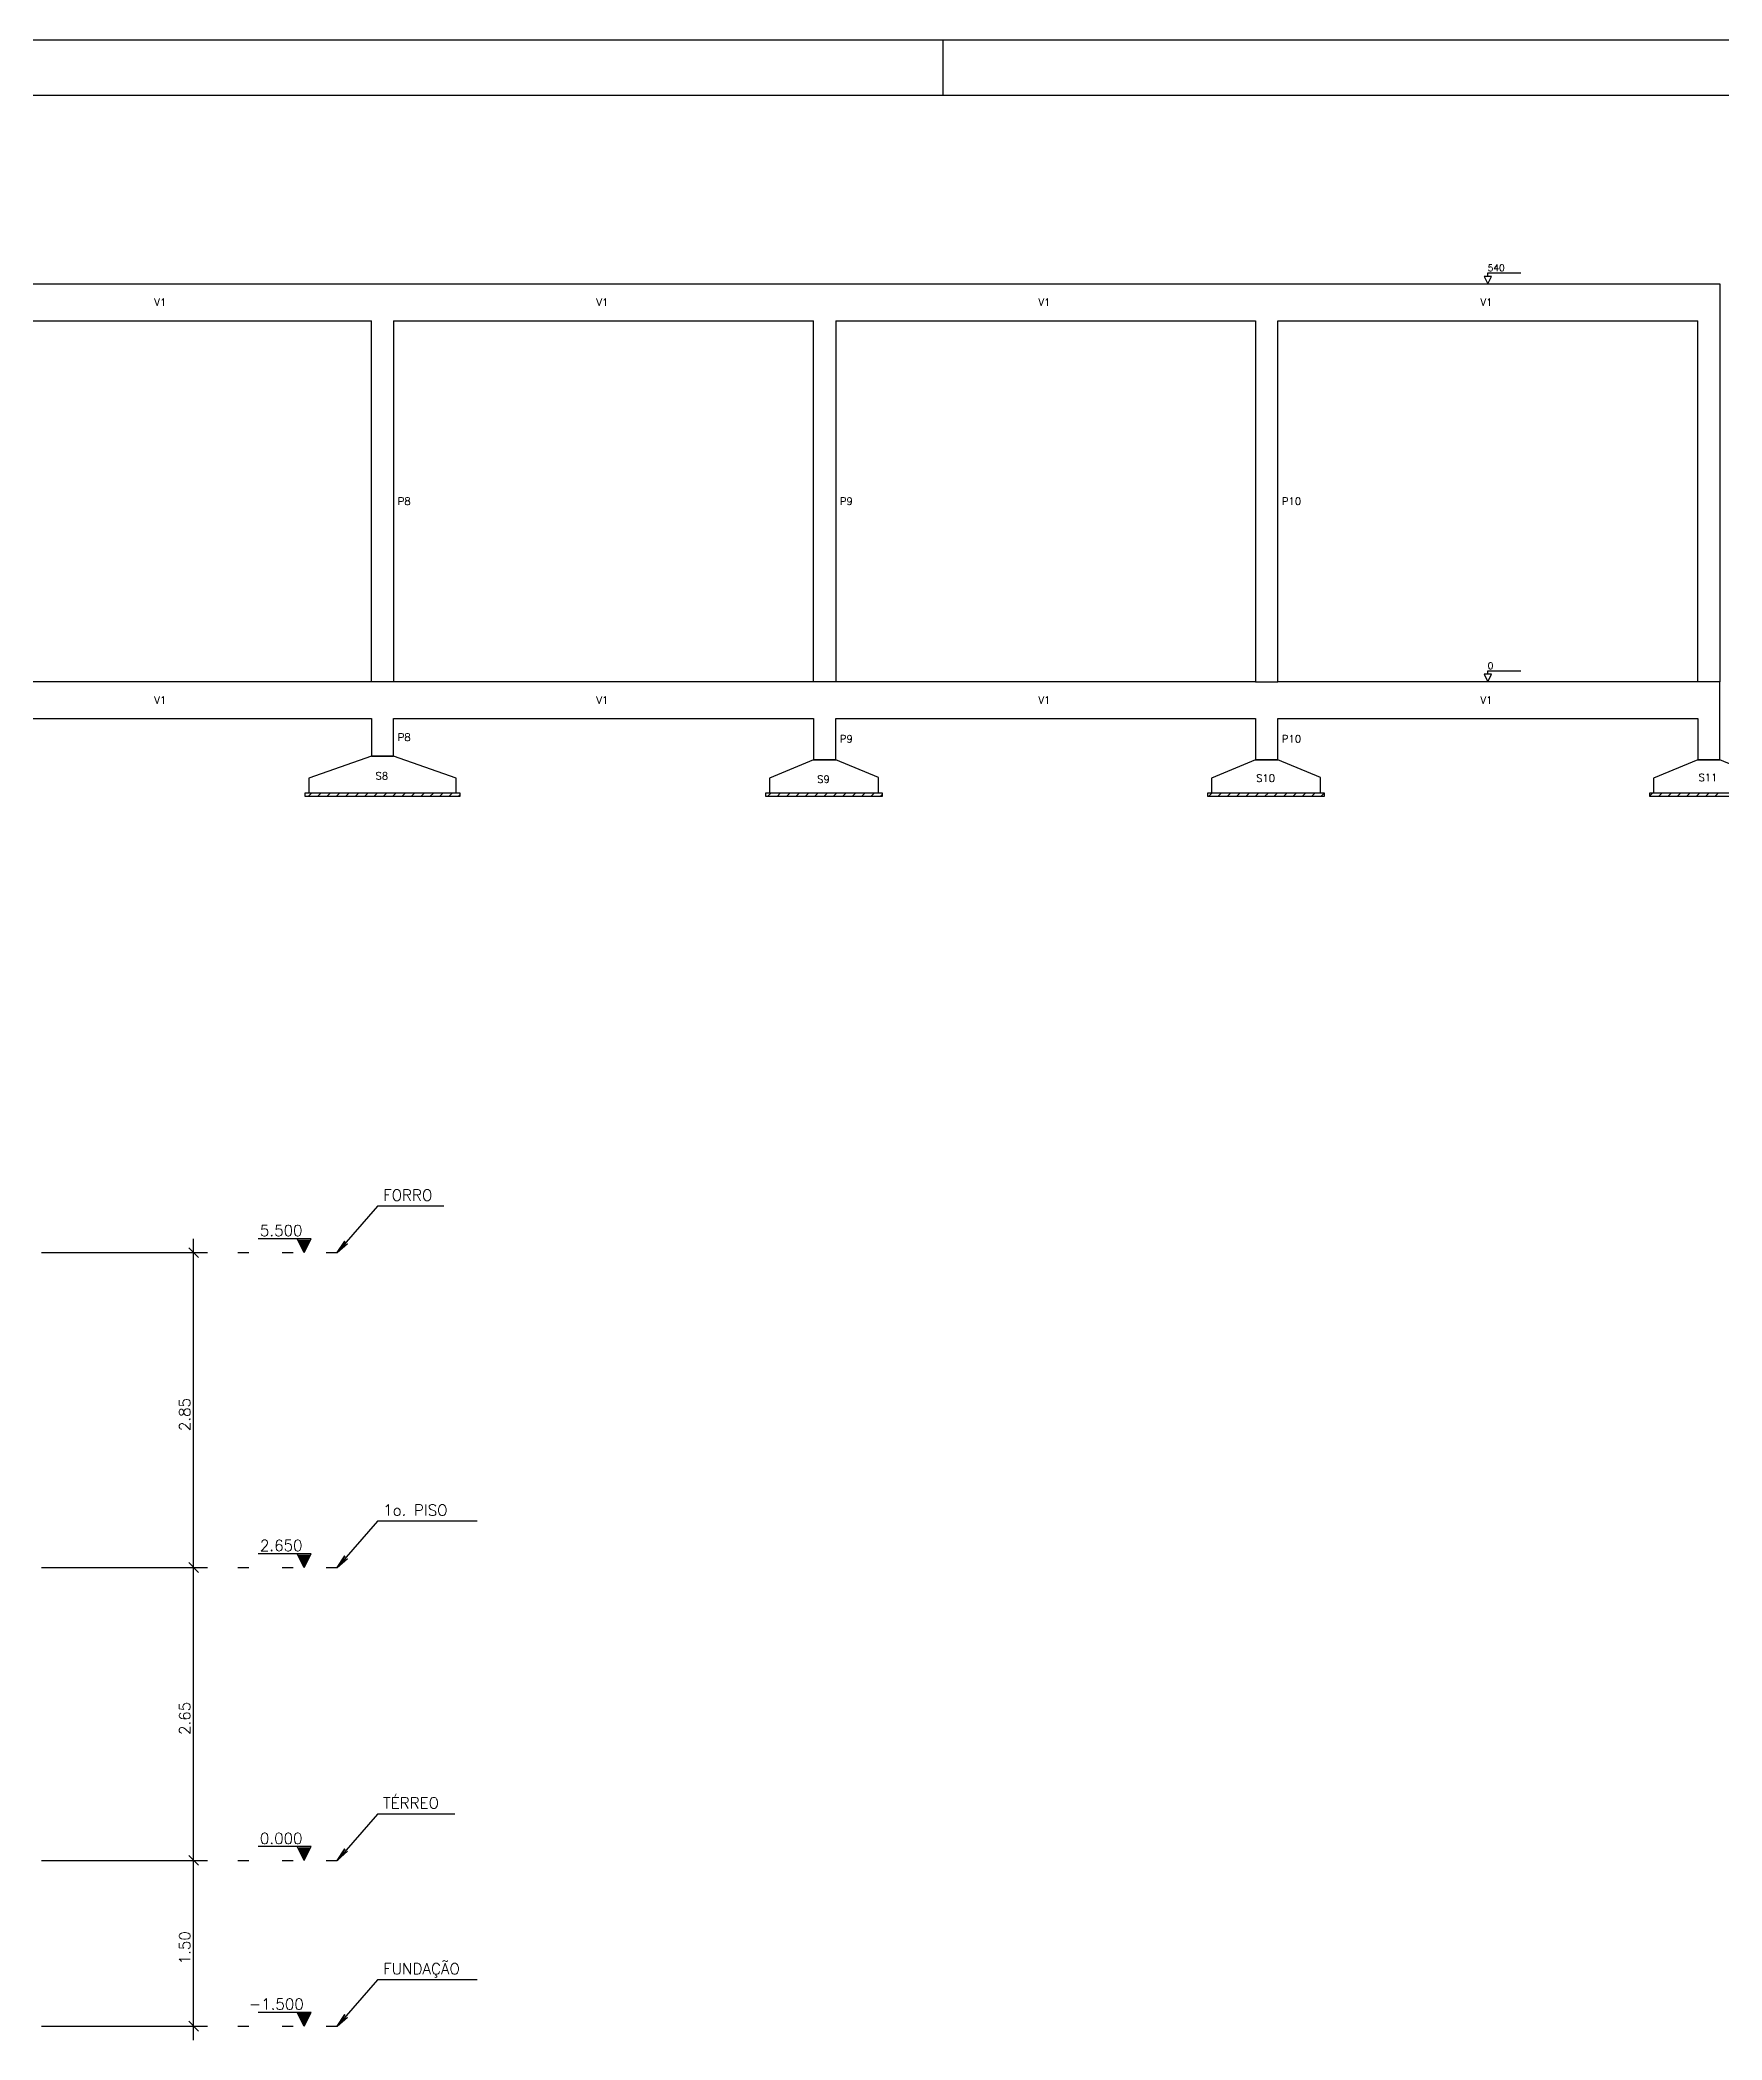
# Model space of a CAD drawing. Extents: x 797 to 1056, y -75 to 15.
# Drawn here: x 1005.29 to 1020.51, y -51.36 to -33.26 of the extents above; entities that cross this region are included whole.
import ezdxf

# ---------------------------------------------------------------- set-up
doc = ezdxf.new("R2010")
doc.units = 0
doc.header["$MEASUREMENT"] = 0
doc.linetypes.add('ESTILO_TQS_0002', pattern=[0.4, 0.1, -0.3])
for name, color, linetype in [('06', 6, 'CONTINUOUS'), ('1', 2, 'CONTINUOUS'), ('2', 4, 'CONTINUOUS'), ('3', 8, 'CONTINUOUS'), ('CERCADURA', 7, 'CONTINUOUS')]:
    doc.layers.add(name, color=color, linetype=linetype)
doc.styles.get("Standard").update_dxf_attribs({"font": 'ROMANS.SHX'})

msp = doc.modelspace()

# ---------------------------------------------------------------- linework, layer by layer
at = {"layer": '06'}
msp.add_line((973.76, -33.763), (1031.46, -33.763), dxfattribs=at)
at = {"layer": '1', "linetype": 'Continuous'}
for points in [[(988.487, -35.47), (992.287, -35.47), (992.487, -35.47), (996.287, -35.47), (996.487, -35.47), (1000.287, -35.47), (1000.487, -35.47), (1004.287, -35.47), (1004.487, -35.47), (1008.287, -35.47), (1008.487, -35.47), (1012.287, -35.47), (1012.487, -35.47), (1016.287, -35.47), (1016.487, -35.47), (1020.287, -35.47), (1020.487, -35.47), (1020.487, -37.303), (1020.487, -39.07)], [(1004.487, -35.803), (1008.287, -35.803)], [(1008.487, -35.803), (1008.487, -37.303), (1008.487, -39.07), (1008.287, -39.07), (1008.287, -37.303), (1008.287, -35.803)], [(1008.487, -35.803), (1012.287, -35.803)], [(1012.487, -35.803), (1012.487, -37.303), (1012.487, -39.07), (1012.287, -39.07), (1012.287, -37.303), (1012.287, -35.803)], [(1012.487, -35.803), (1016.287, -35.803)], [(1016.287, -35.803), (1016.287, -37.303), (1016.287, -39.07), (1016.487, -39.07), (1016.487, -37.303), (1016.487, -35.803)], [(1016.487, -35.803), (1020.287, -35.803)], [(1020.487, -39.07), (1020.287, -39.07), (1020.287, -37.303), (1020.287, -35.803)], [(1008.287, -39.07), (1004.487, -39.07)], [(1008.487, -39.07), (1008.287, -39.07)], [(1012.287, -39.07), (1008.487, -39.07)], [(1012.487, -39.07), (1012.287, -39.07)], [(1016.287, -39.07), (1012.487, -39.07)], [(1020.287, -39.07), (1016.487, -39.07)], [(1020.487, -39.77), (1020.487, -39.07), (1020.287, -39.07)], [(1004.487, -39.403), (1008.287, -39.403)], [(1008.287, -39.403), (1008.287, -39.736)], [(1008.487, -39.736), (1008.487, -39.403)], [(1008.487, -39.403), (1012.287, -39.403)], [(1012.287, -39.403), (1012.287, -39.77)], [(1012.487, -39.77), (1012.487, -39.403)], [(1012.487, -39.403), (1016.287, -39.403)], [(1016.287, -39.403), (1016.287, -39.77)], [(1016.487, -39.77), (1016.487, -39.403)], [(1016.487, -39.403), (1020.287, -39.403)], [(1020.287, -39.403), (1020.287, -39.77)], [(1009.054, -40.076), (1009.054, -39.943), (1008.487, -39.743), (1008.287, -39.743), (1007.721, -39.943), (1007.721, -40.076), (1009.054, -40.076)], [(1008.287, -39.736), (1008.287, -39.743), (1008.487, -39.743)], [(1008.487, -39.743), (1008.487, -39.736)], [(1012.874, -40.076), (1012.874, -39.943), (1012.874, -39.938), (1012.487, -39.776), (1012.287, -39.776), (1011.887, -39.943), (1011.887, -40.076), (1012.874, -40.076)], [(1012.287, -39.77), (1012.287, -39.776), (1012.487, -39.776)], [(1012.487, -39.776), (1012.487, -39.77)], [(1016.874, -40.076), (1016.874, -39.943), (1016.874, -39.938), (1016.487, -39.776), (1016.287, -39.776), (1015.887, -39.943), (1015.887, -40.076), (1016.874, -40.076)], [(1016.287, -39.77), (1016.287, -39.776), (1016.487, -39.776)], [(1016.487, -39.776), (1016.487, -39.77)], [(1020.874, -40.076), (1020.874, -39.943), (1020.874, -39.938), (1020.487, -39.776), (1020.287, -39.776), (1019.887, -39.943), (1019.887, -40.076), (1020.874, -40.076)], [(1020.287, -39.77), (1020.287, -39.776), (1020.487, -39.776)], [(1020.487, -39.776), (1020.487, -39.77)], [(1007.687, -40.076), (1009.087, -40.076), (1009.087, -40.11), (1007.687, -40.11), (1007.687, -40.076)], [(1011.854, -40.076), (1012.908, -40.076), (1012.908, -40.11), (1011.854, -40.11), (1011.854, -40.076)], [(1015.854, -40.076), (1016.908, -40.076), (1016.908, -40.11), (1015.854, -40.11), (1015.854, -40.076)], [(1019.854, -40.076), (1020.908, -40.076), (1020.908, -40.11), (1019.854, -40.11), (1019.854, -40.076)]]:
    msp.add_lwpolyline(points, dxfattribs=at)
at = {"layer": '2', "linetype": 'Continuous'}
for p, q in [((1006.677, -47.211), (1006.677, -44.111)), ((1007.74, -44.111), (1007.26, -44.111)), ((1007.677, -44.236), (1007.615, -44.111)), ((1007.621, -44.122), (1007.734, -44.122)), ((1007.626, -44.133), (1007.729, -44.133)), ((1007.632, -44.144), (1007.723, -44.144)), ((1007.637, -44.155), (1007.718, -44.155)), ((1007.677, -44.236), (1007.74, -44.111)), ((1005.302, -44.236), (1006.802, -44.236)), ((1006.722, -44.28), (1006.633, -44.191)), ((1007.643, -44.166), (1007.712, -44.166)), ((1007.648, -44.178), (1007.707, -44.178)), ((1007.654, -44.189), (1007.701, -44.189)), ((1007.66, -44.2), (1007.695, -44.2)), ((1007.665, -44.211), (1007.69, -44.211)), ((1007.671, -44.222), (1007.684, -44.222)), ((1006.722, -47.13), (1006.633, -47.041)), ((1006.722, -47.13), (1006.633, -47.041)), ((1006.677, -49.861), (1006.677, -46.961)), ((1007.74, -46.961), (1007.26, -46.961)), ((1007.677, -47.086), (1007.615, -46.961)), ((1007.621, -46.972), (1007.734, -46.972)), ((1007.626, -46.983), (1007.729, -46.983)), ((1007.632, -46.994), (1007.723, -46.994)), ((1007.637, -47.005), (1007.718, -47.005)), ((1007.643, -47.016), (1007.712, -47.016)), ((1007.648, -47.028), (1007.707, -47.028)), ((1007.654, -47.039), (1007.701, -47.039)), ((1007.66, -47.05), (1007.695, -47.05)), ((1007.677, -47.086), (1007.74, -46.961)), ((1005.302, -47.086), (1006.802, -47.086)), ((1005.302, -47.086), (1006.802, -47.086)), ((1007.665, -47.061), (1007.69, -47.061)), ((1007.671, -47.072), (1007.684, -47.072)), ((1005.302, -49.736), (1006.802, -49.736)), ((1005.302, -49.736), (1006.802, -49.736)), ((1006.722, -49.78), (1006.633, -49.691)), ((1006.722, -49.78), (1006.633, -49.691)), ((1006.677, -51.361), (1006.677, -49.611)), ((1007.74, -49.611), (1007.26, -49.611)), ((1007.677, -49.736), (1007.615, -49.611)), ((1007.621, -49.622), (1007.734, -49.622)), ((1007.626, -49.633), (1007.729, -49.633)), ((1007.632, -49.644), (1007.723, -49.644)), ((1007.637, -49.655), (1007.718, -49.655)), ((1007.643, -49.666), (1007.712, -49.666)), ((1007.648, -49.678), (1007.707, -49.678)), ((1007.654, -49.689), (1007.701, -49.689)), ((1007.66, -49.7), (1007.695, -49.7)), ((1007.665, -49.711), (1007.69, -49.711)), ((1007.671, -49.722), (1007.684, -49.722)), ((1007.677, -49.736), (1007.74, -49.611)), ((1006.722, -51.28), (1006.633, -51.191)), ((1007.74, -51.111), (1007.26, -51.111)), ((1007.677, -51.236), (1007.615, -51.111)), ((1007.621, -51.122), (1007.734, -51.122)), ((1007.626, -51.133), (1007.729, -51.133)), ((1007.632, -51.144), (1007.723, -51.144)), ((1007.637, -51.155), (1007.718, -51.155)), ((1007.643, -51.166), (1007.712, -51.166)), ((1007.648, -51.178), (1007.707, -51.178)), ((1007.654, -51.189), (1007.701, -51.189)), ((1007.66, -51.2), (1007.695, -51.2)), ((1007.665, -51.211), (1007.69, -51.211)), ((1007.677, -51.236), (1007.74, -51.111)), ((1005.302, -51.236), (1006.802, -51.236)), ((1007.671, -51.222), (1007.684, -51.222))]:
    msp.add_line(p, q, dxfattribs=at)
at = {"layer": '2', "linetype": 'ESTILO_TQS_0002'}
for p, q in [((1006.677, -44.236), (1007.977, -44.236)), ((1006.677, -47.086), (1007.977, -47.086)), ((1006.677, -49.736), (1007.977, -49.736)), ((1006.677, -51.236), (1007.977, -51.236))]:
    msp.add_line(p, q, dxfattribs=at)
at = {"layer": '2', "linetype": 'Continuous'}
for points in [[(1008.942, -43.816), (1008.342, -43.816), (1007.977, -44.236), (1008.046, -44.131), (1007.977, -44.236), (1008.071, -44.153)], [(1009.242, -46.666), (1008.342, -46.666), (1007.977, -47.086), (1008.046, -46.981), (1007.977, -47.086), (1008.071, -47.003)], [(1009.042, -49.316), (1008.342, -49.316), (1007.977, -49.736), (1008.046, -49.631), (1007.977, -49.736), (1008.071, -49.653)], [(1009.242, -50.816), (1008.342, -50.816), (1007.977, -51.236), (1008.046, -51.131), (1007.977, -51.236), (1008.071, -51.153)]]:
    msp.add_lwpolyline(points, dxfattribs=at)
at = {"layer": '3', "linetype": 'Continuous'}
for p, q in [((1018.421, -35.403), (1018.354, -35.403)), ((1018.354, -35.403), (1018.387, -35.47)), ((1018.387, -35.403), (1018.387, -35.37)), ((1018.387, -35.37), (1018.687, -35.37)), ((1018.387, -35.47), (1018.421, -35.403)), ((1018.421, -39.003), (1018.354, -39.003)), ((1018.354, -39.003), (1018.387, -39.07)), ((1018.387, -39.003), (1018.387, -38.97)), ((1018.387, -38.97), (1018.687, -38.97)), ((1018.387, -39.07), (1018.421, -39.003)), ((1007.713, -40.11), (1007.747, -40.076)), ((1007.798, -40.11), (1007.832, -40.076)), ((1007.883, -40.11), (1007.916, -40.076)), ((1007.968, -40.11), (1008.001, -40.076)), ((1008.053, -40.11), (1008.086, -40.076)), ((1008.138, -40.11), (1008.171, -40.076)), ((1008.222, -40.11), (1008.256, -40.076)), ((1008.307, -40.11), (1008.341, -40.076)), ((1008.392, -40.11), (1008.425, -40.076)), ((1008.477, -40.11), (1008.51, -40.076)), ((1008.562, -40.11), (1008.595, -40.076)), ((1008.647, -40.11), (1008.68, -40.076)), ((1008.732, -40.11), (1008.765, -40.076)), ((1008.816, -40.11), (1008.85, -40.076)), ((1008.901, -40.11), (1008.935, -40.076)), ((1008.986, -40.11), (1009.019, -40.076)), ((1009.071, -40.11), (1009.087, -40.093)), ((1011.871, -40.11), (1011.904, -40.076)), ((1011.956, -40.11), (1011.989, -40.076)), ((1012.041, -40.11), (1012.074, -40.076)), ((1012.126, -40.11), (1012.159, -40.076)), ((1012.211, -40.11), (1012.244, -40.076)), ((1012.295, -40.11), (1012.329, -40.076)), ((1012.38, -40.11), (1012.414, -40.076)), ((1012.465, -40.11), (1012.498, -40.076)), ((1012.55, -40.11), (1012.583, -40.076)), ((1012.635, -40.11), (1012.668, -40.076)), ((1012.72, -40.11), (1012.753, -40.076)), ((1012.804, -40.11), (1012.838, -40.076)), ((1012.889, -40.11), (1012.908, -40.091)), ((1015.859, -40.11), (1015.893, -40.076)), ((1015.944, -40.11), (1015.977, -40.076)), ((1016.029, -40.11), (1016.062, -40.076)), ((1016.114, -40.11), (1016.147, -40.076)), ((1016.199, -40.11), (1016.232, -40.076)), ((1016.283, -40.11), (1016.317, -40.076)), ((1016.368, -40.11), (1016.402, -40.076)), ((1016.453, -40.11), (1016.486, -40.076)), ((1016.538, -40.11), (1016.571, -40.076)), ((1016.623, -40.11), (1016.656, -40.076)), ((1016.708, -40.11), (1016.741, -40.076)), ((1016.793, -40.11), (1016.826, -40.076)), ((1016.877, -40.11), (1016.908, -40.079)), ((1019.854, -40.103), (1019.881, -40.076)), ((1019.932, -40.11), (1019.965, -40.076)), ((1020.017, -40.11), (1020.05, -40.076)), ((1020.102, -40.11), (1020.135, -40.076)), ((1020.187, -40.11), (1020.22, -40.076)), ((1020.272, -40.11), (1020.305, -40.076)), ((1020.356, -40.11), (1020.39, -40.076)), ((1020.441, -40.11), (1020.475, -40.076))]:
    msp.add_line(p, q, dxfattribs=at)
at = {"layer": 'CERCADURA'}
for p, q in [((972.51, -33.263), (1031.96, -33.263)), ((1013.46, -33.763), (1013.46, -33.263))]:
    msp.add_line(p, q, dxfattribs=at)

# ---------------------------------------------------------------- texts
at = {"layer": '1', "linetype": 'Continuous'}
for s, height, p in [('V1', 0.0667, (1006.321, -35.67)), ('V1', 0.0667, (1010.321, -35.67)), ('V1', 0.0667, (1014.321, -35.67)), ('V1', 0.0667, (1018.321, -35.67)), ('P8', 0.0667, (1008.524, -37.47)), ('P9', 0.0667, (1012.524, -37.47)), ('P10', 0.0667, (1016.524, -37.47)), ('V1', 0.0667, (1006.321, -39.27)), ('V1', 0.0667, (1010.321, -39.27)), ('V1', 0.0667, (1014.321, -39.27)), ('V1', 0.0667, (1018.321, -39.27)), ('P8', 0.0667, (1008.524, -39.606)), ('P9', 0.0667, (1012.524, -39.62)), ('P10', 0.0667, (1016.524, -39.62)), ('S8', 0.0667, (1008.323, -39.956)), ('S9', 0.0667, (1012.32, -39.986)), ('S10', 0.0667, (1016.291, -39.976)), ('S11', 0.0667, (1020.294, -39.969)), ('FORRO', 0.1, (1008.392, -43.766)), ('1o. PISO', 0.1, (1008.392, -46.616)), ('TÉRREO', 0.1, (1008.392, -49.266)), ('FUNDAÇÃO', 0.1, (1008.392, -50.766))]:
    msp.add_text(s, height=height, dxfattribs=at).set_placement(p)
at = {"layer": '2', "linetype": 'Continuous'}
for s, p in [('5.500', (1007.277, -44.086)), ('2.650', (1007.277, -46.936)), ('0.000', (1007.277, -49.586)), ('-1.500', (1007.177, -51.086))]:
    msp.add_text(s, height=0.1, dxfattribs=at).set_placement(p)
for s, p in [('2.85', (1006.647, -45.851)), ('2.65', (1006.647, -48.601)), ('1.50', (1006.647, -50.676))]:
    msp.add_text(s, height=0.1, rotation=90, dxfattribs=at).set_placement(p)
at = {"layer": '3', "linetype": 'Continuous'}
for s, p in [('540', (1018.387, -35.355)), ('0', (1018.387, -38.955))]:
    msp.add_text(s, height=0.06, dxfattribs=at).set_placement(p)

doc.saveas('drawing.dxf')
